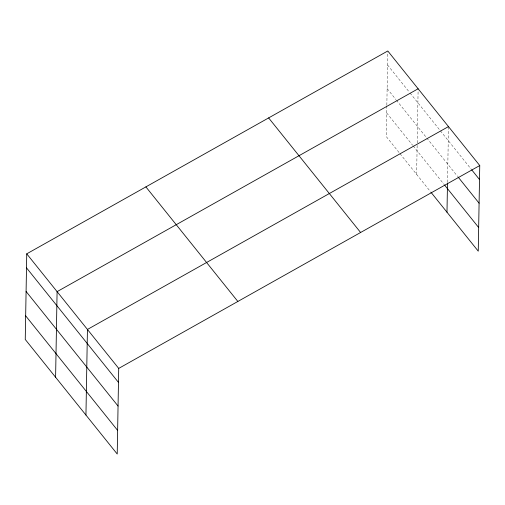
<?xml version="1.0" encoding="UTF-8"?>
<svg xmlns="http://www.w3.org/2000/svg" width="505" height="505" viewBox="0 0 505 505"><rect width="100%" height="100%" fill="white"/><g stroke="black" fill="none" stroke-linecap="round" stroke-linejoin="round"><path stroke-width="0.38" stroke-dasharray="2.52 1.89" d="M386.824 105.892L386.287 136.596L399.505 153.065M386.843 105.103L387.771 51.75M416.638 174.408L417.174 143.698M417.187 142.915L418.121 89.562M447.512 182.292L448.484 126.591M387.543 64.975L409.568 92.415M410.06 93.021L439.918 130.221M440.404 130.833L471.203 169.194M387.127 88.609L395.939 99.586M396.431 100.198L426.289 137.392M426.776 138.004L457.593 176.397M386.704 112.962L412.648 145.282M413.134 145.894L443.971 184.312M399.998 153.671L430.342 191.483"/><path stroke-width="0.76" d="M26.746 253.832L25.25 339.455L117.217 454.027L118.713 368.404L26.746 253.832L387.783 50.973L479.75 165.545L478.254 251.168L430.834 192.089M55.6 377.267L57.09 291.637L418.134 88.779M85.945 415.072L87.441 329.449L448.484 126.591M446.988 212.214L447.493 183.081M118.713 368.404L479.75 165.545M471.689 169.806L479.504 179.54M458.085 177.009L479.094 203.18M444.463 184.918L478.671 227.534M268.641 117.918L360.608 232.489M145.888 186.888L237.855 301.46M26.5 267.833L118.467 382.399M26.09 291.467L118.05 406.039M25.66 315.821L117.627 430.393"/></g></svg>
